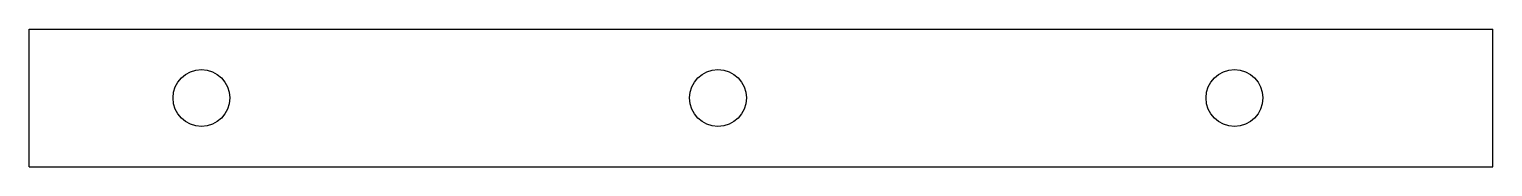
# Model space of a CAD drawing. Extents: x -85 to 0, y 0 to 8.
import ezdxf

# ---------------------------------------------------------------- set-up
doc = ezdxf.new("R2010")
doc.units = 0
doc.layers.get('0').update_dxf_attribs({"linetype": 'continuous'})

# ---------------------------------------------------------------- blocks, each defined once
blk = doc.blocks.new('POCKET001')
at = {"color": 0}
for p, q in [((-85, 0), (-85, 8)), ((-85, 8), (0, 8)), ((0, 0), (0, 8)), ((-85, 0), (0, 0))]:
    blk.add_line(p, q, dxfattribs=at)
for centre in [(-75, 4), (-45, 4), (-15, 4)]:
    blk.add_circle(centre, 1.65, dxfattribs=at)

msp = doc.modelspace()

# ---------------------------------------------------------------- block references
at = {"color": 0}
msp.add_blockref('POCKET001', (0, 0), dxfattribs=at)

doc.saveas('drawing.dxf')
